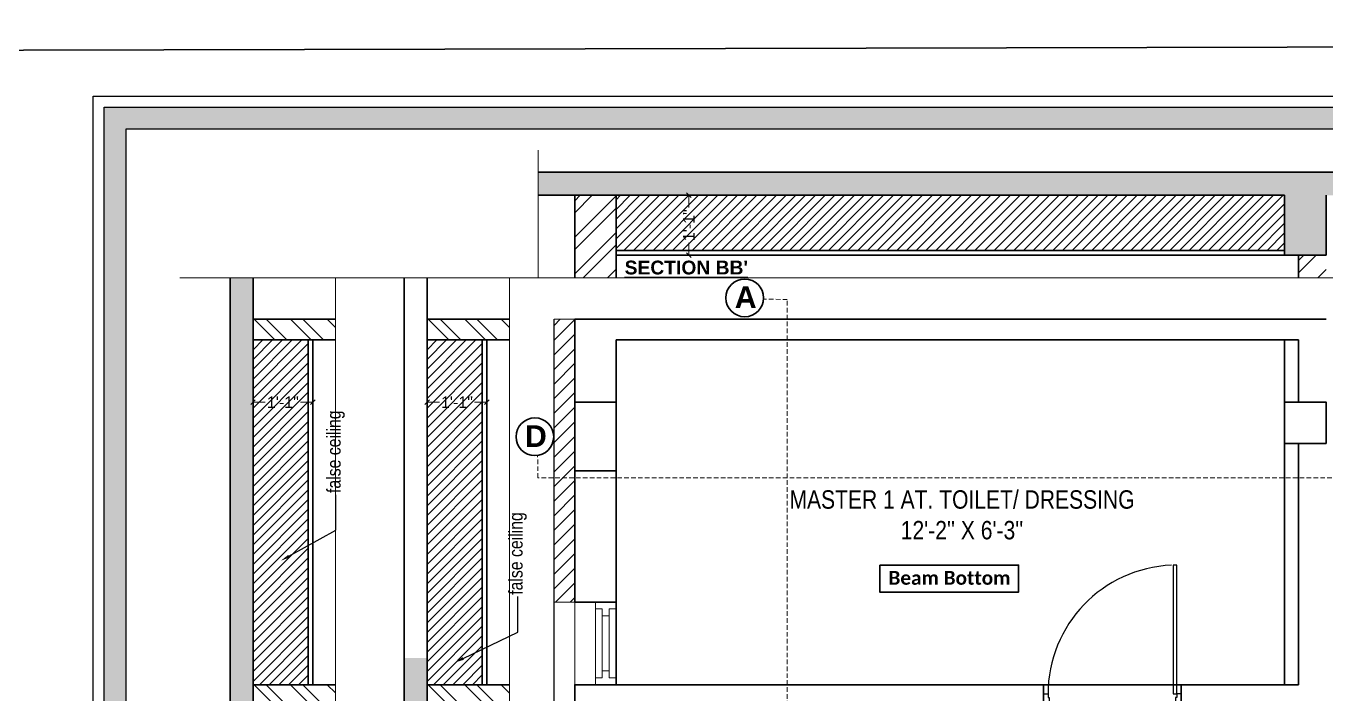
# Model space of a CAD drawing. Header units: millimetres. Extents: x 56222 to 3066687, y -650199 to -121287.
# Drawn here: x 128195 to 128477.9, y -185196.2 to -185050.9 of the extents above; entities that cross this region are included whole.
import ezdxf
from ezdxf import colors
from ezdxf.entities.mleader import LeaderData, LeaderLine
from ezdxf.math import Vec2, Vec3

# ---------------------------------------------------------------- set-up
doc = ezdxf.new("R2010")
doc.units = ezdxf.units.MM
doc.header["$MEASUREMENT"] = 0
doc.header["$PDMODE"] = 35
doc.linetypes.add('DASHEDX2', pattern=[1.5, 1, -0.5])
doc.layers.get('Defpoints').update_dxf_attribs({"color": 220})
for name, color, linetype in [('AR DOOR', 40, 'Continuous'), ('AR ELE-5', 134, 'Continuous'), ('AR HATCH-7', 7, 'Continuous'), ('Labels and Texts', 8, 'Continuous')]:
    doc.layers.add(name, color=color, linetype=linetype)
for name, color, linetype, lineweight in [('COLUMN', 1, 'Continuous', 30), ('DIM.', 250, 'Continuous', 13), ('dim05', 1, 'Continuous', 13), ('FIRST FLOOR', 7, 'Continuous', 9), ('FIRST FLOOR ( DW_RAIL )', 7, 'Continuous', 9), ('FIRST FLOOR ( TEXT )', 7, 'Continuous', 9), ('FIRST FLOOR_( PLine )_', 251, 'Continuous', 30), ('FURNITURE-1', 252, 'Continuous', 13), ('GF FALSE CEILING', 6, 'Continuous', 35), ('GROUND FLOOR', 7, 'Continuous', 9), ('GROUND FLOOR  ( DIM )', 7, 'Continuous', 9), ('GROUND FLOOR  ( HATCH )', 251, 'Continuous', 9), ('NAME PLATE', 7, 'Continuous', 25), ('SECTION ( SLAB PLine )', 104, 'Continuous', 30), ('Text', 7, 'Continuous', 15), ('TILE', 14, 'Continuous', 9), ('wall', 7, 'Continuous', 30), ('XX~SLAB ( BEAM )~ ( DIM )', 7, 'Continuous', 9)]:
    doc.layers.add(name, color=color, linetype=linetype, lineweight=lineweight)
doc.layers.add('XX~SLAB ( PLINE )', color=251, linetype='Continuous', plot=False)
doc.styles.add('Arial', font='arial.ttf')
doc.styles.add('century g', font='GOTHIC.TTF')
doc.styles.add('KATHA', font='swissc.ttf')
doc.styles.get("Standard").update_dxf_attribs({"font": 'arial.ttf', "height": 6})
doc.styles.add('style4', font='ARIALN.TTF')
doc.dimstyles.new('ISO-25', dxfattribs={"dimtxt": 2.5, "dimasz": 1, "dimexe": 0.5, "dimexo": 1, "dimtad": 0, "dimdec": 1, "dimlunit": 4, "dimtxsty": 'Standard', "dimblk": 'OBLIQUE', "dimcen": 2.5, "dimclrd": 1, "dimclre": 1, "dimclrt": 5, "dimadec": 0, "dimazin": 0, "dimtfac": 1, "dimtdec": 1, "dimtmove": 0, "dimatfit": 3, "dimfxl": 1, "dimlwd": -1, "dimarcsym": 0})
pattern_1 = [(225, (-3157.3636, -172.4574), (1.060660172, -1.060660172), [])]

# ---------------------------------------------------------------- blocks, each defined once
blk = doc.blocks.new('LAYOUT FILE')
at = {"layer": 'NAME PLATE', "true_color": 0xd39e00}
h = blk.add_hatch(color=42, dxfattribs=at)
h.paths.add_polyline_path([(3346889.83, -513806.18), (3346889.83, -514260.7), (3347535.56, -514260.7), (3347535.56, -513806.18)])
h.paths.add_polyline_path([(3346894.36, -513810.71), (3347531.03, -513810.71), (3347531.03, -514256.17), (3346894.36, -514256.17)], flags=16)
at = {"layer": 'NAME PLATE', "color": 42, "true_color": 0xd39e00}
for points in [[(3346887.56, -513803.91), (3347537.83, -513803.91), (3347537.83, -514262.96), (3346887.56, -514262.96)], [(3346889.83, -513806.18), (3347535.56, -513806.18), (3347535.56, -514260.7), (3346889.83, -514260.7)], [(3346894.36, -513810.71), (3347531.03, -513810.71), (3347531.03, -514256.17), (3346894.36, -514256.17)]]:
    blk.add_lwpolyline(points, close=True, dxfattribs=at)
blk = doc.blocks.new('*U18')
for points in [[(0, 0), (0, 1120), (-30, 1120), (-30, 0)], [(40, 0), (0, 0), (0, -30), (-10, -30), (-10, -100), (40, -100)], [(-1160, 0), (-1120, 0), (-1120, -30), (-1110, -30), (-1110, -100), (-1160, -100)]]:
    blk.add_lwpolyline(points, close=True)
at = {"layer": 'AR ELE-5', "linetype": 'ByBlock', "ltscale": 15}
blk.add_arc((2, -1), 1122, 92.373, 179.9653, dxfattribs=at)
blk = doc.blocks.new('_Oblique')
at = {"layer": 'wall', "color": 0, "lineweight": -2}
blk.add_line((-0.5, -0.5), (0.5, 0.5), dxfattribs=at)
blk = doc.blocks.new('*D164')
at = {"layer": 'Defpoints', "color": 0, "lineweight": 30, "transparency": 16777216}
for p in [(128282.32, -185132.74), (128295.32, -185132.74), (128295.32, -185132.74)]:
    blk.add_point(p, dxfattribs=at)
at = {"layer": 'dim05', "color": 1, "linetype": 'Continuous', "lineweight": -2, "transparency": 16777216}
for p, q in [((128282.32, -185131.74), (128282.32, -185132.24)), ((128295.32, -185131.74), (128295.32, -185132.24))]:
    blk.add_line(p, q, dxfattribs=at)
at = {"layer": 'dim05', "color": 1, "linetype": 'Continuous', "transparency": 16777216}
for p, q in [((128282.32, -185132.74), (128284.99, -185132.74)), ((128295.32, -185132.74), (128292.65, -185132.74))]:
    blk.add_line(p, q, dxfattribs=at)
at = {"layer": 'dim05', "color": 1, "transparency": 16777216, "rotation": 180}
blk.add_blockref('_Oblique', (128282.32, -185132.74), dxfattribs=at)
at = {"layer": 'dim05', "color": 1, "transparency": 16777216}
blk.add_blockref('_Oblique', (128295.32, -185132.74), dxfattribs=at)
at = {"layer": 'dim05', "color": 5, "lineweight": 25, "transparency": 16777216, "insert": (128288.82, -185132.74), "char_height": 2.5, "attachment_point": 5, "style": 'Arial'}
blk.add_mtext('1\'-1"', dxfattribs=at)
blk = doc.blocks.new('*D173')
at = {"layer": 'Defpoints', "color": 0, "lineweight": 30, "transparency": 16777216}
for p in [(128339.29, -185087.74), (128339.29, -185100.74), (128339.29, -185100.74)]:
    blk.add_point(p, dxfattribs=at)
at = {"layer": 'dim05', "color": 1, "linetype": 'Continuous', "transparency": 16777216}
for p, q in [((128339.29, -185087.74), (128339.29, -185090.41)), ((128339.29, -185100.74), (128339.29, -185098.07))]:
    blk.add_line(p, q, dxfattribs=at)
at = {"layer": 'dim05', "color": 1, "linetype": 'Continuous', "lineweight": -2, "transparency": 16777216}
for p, q in [((128340.29, -185087.74), (128339.79, -185087.74)), ((128340.29, -185100.74), (128339.79, -185100.74))]:
    blk.add_line(p, q, dxfattribs=at)
at = {"layer": 'dim05', "color": 1, "transparency": 16777216}
for p, rotation in [((128339.29, -185087.74), 90), ((128339.29, -185100.74), 270)]:
    blk.add_blockref('_Oblique', p, dxfattribs=dict(at, rotation=rotation))
at = {"layer": 'dim05', "color": 5, "lineweight": 25, "transparency": 16777216, "insert": (128339.29, -185094.24), "char_height": 2.5, "attachment_point": 5, "rotation": 90, "style": 'Arial'}
blk.add_mtext('1\'-1"', dxfattribs=at)
blk = doc.blocks.new('*D185')
at = {"layer": 'Defpoints', "color": 0, "lineweight": 30, "transparency": 16777216}
for p in [(128244.44, -185132.74), (128257.44, -185132.74), (128257.44, -185132.74)]:
    blk.add_point(p, dxfattribs=at)
at = {"layer": 'dim05', "color": 1, "linetype": 'Continuous', "lineweight": -2, "transparency": 16777216}
for p, q in [((128244.44, -185131.74), (128244.44, -185132.24)), ((128257.44, -185131.74), (128257.44, -185132.24))]:
    blk.add_line(p, q, dxfattribs=at)
at = {"layer": 'dim05', "color": 1, "linetype": 'Continuous', "transparency": 16777216}
for p, q in [((128244.44, -185132.74), (128247.11, -185132.74)), ((128257.44, -185132.74), (128254.77, -185132.74))]:
    blk.add_line(p, q, dxfattribs=at)
at = {"layer": 'dim05', "color": 1, "transparency": 16777216, "rotation": 180}
blk.add_blockref('_Oblique', (128244.44, -185132.74), dxfattribs=at)
at = {"layer": 'dim05', "color": 1, "transparency": 16777216}
blk.add_blockref('_Oblique', (128257.44, -185132.74), dxfattribs=at)
at = {"layer": 'dim05', "color": 5, "lineweight": 25, "transparency": 16777216, "insert": (128250.94, -185132.74), "char_height": 2.5, "attachment_point": 5, "style": 'Arial'}
blk.add_mtext('1\'-1"', dxfattribs=at)

msp = doc.modelspace()

# ---------------------------------------------------------------- hatches: boundary and pattern name
at = {"layer": 'AR HATCH-7', "lineweight": 15, "true_color": 0x939598}
h = msp.add_hatch(dxfattribs=at)
h.set_pattern_fill('AR-CONC', color=252, angle=225)
h.set_pattern_definition([(275, (-3157.3636, -172.4574), (-5.51551999, -4.62807079), [0.75, -8.25]), (220, (-3157.3636, -172.4574), (6.29992167, -4.3376815), [0.6, -6.6]), (325.4514445, (-3157.823, -172.843), (0.78440164, -8.96575221), [0.63740192, -7.01142112]), (271.1842, (-3155.949, -173.872), (-8.71693388, -6.37613776), [1.125, -12.375]), (321.6356355, (-3156.676, -174.403), (0.2790007, -13.4971167), [0.9561034, -10.5171376]), (216.184164, (-3155.949, -173.872), (0.2790007, -13.4971167), [0.9, -9.9]), (246, (-3157.01, -174.225), (-7.06771572, -1.37382476), [0.75, -8.25]), (191, (-3157.01, -174.225), (3.40708593, -6.84808435), [0.6, -6.6]), (296.4514447, (-3157.599, -174.34), (-3.66062975, -8.22190906), [0.6374019, -7.01142112]), (262.5, (-3157.3636, -172.4574), (2.267931853, -2.439898176), [0, -6.52, 0, -6.7, 0, -6.625]), (232.5, (-3157.3636, -172.4574), (0.92872942, -4.6490945), [0, -3.82, 0, -6.37, 0, -2.525]), (192.5, (-3155.7868, -170.8806), (-3.934181673, -3.615207618), [0, -2.5, 0, -7.8, 0, -10.35]), (182.5, (-3155.0796, -170.1735), (-3.41589983, -4.83159807), [0, -3.25, 0, -5.18, 0, -7.35])])
h.paths.add_polyline_path([(128577.95, -185087.74), (128701.95, -185087.74), (128701.95, -185100.74), (128710.45, -185100.74), (128710.45, -185087.74), (128716.3, -185087.74), (128716.3, -185082.74), (128306.47, -185082.74), (128306.47, -185087.74), (128468.95, -185087.74), (128468.95, -185100.74), (128477.95, -185100.74), (128477.95, -185087.74), (128564.95, -185087.74), (128564.95, -185100.74), (128577.95, -185100.74)])
h.paths.add_polyline_path([(128594.29, -185090.47), (128594.29, -185086.03), (128589.14, -185086.03), (128589.14, -185090.47)], flags=25)
h = msp.add_hatch(dxfattribs=at)
h.set_pattern_fill('ANSI32', color=252, scale=15, angle=180)
h.set_pattern_definition([(225, (-54957.923, -319926.245), (3.97747564, -3.97747564), []), (225, (-54960.5746, -319926.245), (3.97747564, -3.97747564), [])])
h.paths.add_polyline_path([(128314.45, -185087.74), (128314.45, -185105.67), (128323.45, -185105.67), (128323.45, -185087.74)])
h = msp.add_hatch(dxfattribs=at)
h.set_pattern_fill('ANSI32', color=252, scale=15, angle=180)
h.set_pattern_definition([(225, (-54800.423, -319939.245), (3.97747564, -3.97747564), []), (225, (-54803.0746, -319939.245), (3.97747564, -3.97747564), [])])
h.paths.add_polyline_path([(128471.95, -185100.74), (128471.95, -185105.67), (128477.95, -185105.67), (128477.95, -185100.74)])
h = msp.add_hatch(dxfattribs=at)
h.set_pattern_fill('AR-CONC', color=252, angle=315)
h.set_pattern_definition([(5, (263095.9467, -368477.0155), (4.62807079, -5.51551999), [0.75, -8.25]), (310, (263095.947, -368477.0155), (4.3376815, 6.29992167), [0.6, -6.6]), (55.4514445, (263096.3323, -368477.475), (8.96575221, 0.78440164), [0.63740192, -7.01142112]), (1.1842, (263097.361, -368475.601), (6.37613776, -8.71693388), [1.125, -12.375]), (51.6356355, (263097.892, -368476.328), (13.4971167, 0.2790007), [0.9561034, -10.5171376]), (306.184164, (263097.361, -368475.601), (13.4971167, 0.2790007), [0.9, -9.9]), (336, (263097.7144, -368476.662), (1.37382476, -7.06771572), [0.75, -8.25]), (281, (263097.7144, -368476.662), (6.84808435, 3.40708593), [0.6, -6.6]), (26.4514447, (263097.829, -368477.251), (8.22190906, -3.66062975), [0.6374019, -7.01142112]), (352.5, (263095.9467, -368477.0155), (2.439898176, 2.267931853), [0, -6.52, 0, -6.7, 0, -6.625]), (322.5, (263095.9467, -368477.0155), (4.6490945, 0.92872942), [0, -3.82, 0, -6.37, 0, -2.525]), (282.5, (263094.3698, -368475.4387), (3.615207618, -3.934181673), [0, -2.5, 0, -7.8, 0, -10.35]), (272.5, (263093.6627, -368474.7316), (4.83159807, -3.41589983), [0, -3.25, 0, -5.18, 0, -7.35])])
h.paths.add_polyline_path([(128239.44, -185429.39), (128244.44, -185429.39), (128244.44, -185425.2), (128257.44, -185425.2), (128257.44, -185416.2), (128244.44, -185416.2), (128244.44, -185279.7), (128257.44, -185279.7), (128257.44, -185271.2), (128244.44, -185271.2), (128244.44, -185105.67), (128239.44, -185105.67)])
h = msp.add_hatch(dxfattribs=at)
h.set_pattern_fill('ANSI32', color=252, scale=15, angle=270)
h.set_pattern_definition([(315, (263095.9467, -368393.0724), (3.97747564, 3.97747564), []), (315, (263095.9467, -368395.724), (3.97747564, 3.97747564), [])])
h.paths.add_polyline_path([(128244.44, -185119.2), (128262.37, -185119.2), (128262.37, -185114.7), (128244.44, -185114.7)])
h = msp.add_hatch(dxfattribs=at)
h.set_pattern_fill('ANSI32', color=252, scale=15, angle=270)
h.set_pattern_definition([(315, (263133.823, -368393.0724), (3.97747564, 3.97747564), []), (315, (263133.823, -368395.724), (3.97747564, 3.97747564), [])])
h.paths.add_polyline_path([(128282.32, -185119.2), (128300.25, -185119.2), (128300.25, -185114.7), (128282.32, -185114.7)])
h = msp.add_hatch(dxfattribs=at)
h.set_pattern_fill('AR-CONC', color=252, angle=315)
h.set_pattern_definition([(5, (263133.823, -368477.0155), (4.62807079, -5.51551999), [0.75, -8.25]), (310, (263133.823, -368477.0155), (4.3376815, 6.29992167), [0.6, -6.6]), (55.4514445, (263134.209, -368477.475), (8.96575221, 0.78440164), [0.63740192, -7.01142112]), (1.1842, (263135.2375, -368475.601), (6.37613776, -8.71693388), [1.125, -12.375]), (51.6356355, (263135.769, -368476.328), (13.4971167, 0.2790007), [0.9561034, -10.5171376]), (306.184164, (263135.237, -368475.601), (13.4971167, 0.2790007), [0.9, -9.9]), (336, (263135.591, -368476.662), (1.37382476, -7.06771572), [0.75, -8.25]), (281, (263135.591, -368476.662), (6.84808435, 3.40708593), [0.6, -6.6]), (26.4514447, (263135.7055, -368477.251), (8.22190906, -3.66062975), [0.6374019, -7.01142112]), (352.5, (263133.8232, -368477.0155), (2.439898176, 2.267931853), [0, -6.52, 0, -6.7, 0, -6.625]), (322.5, (263133.8232, -368477.0155), (4.6490945, 0.92872942), [0, -3.82, 0, -6.37, 0, -2.525]), (282.5, (263132.2464, -368475.4387), (3.615207618, -3.934181673), [0, -2.5, 0, -7.8, 0, -10.35]), (272.5, (263131.5393, -368474.7316), (4.83159807, -3.41589983), [0, -3.25, 0, -5.18, 0, -7.35])])
h.paths.add_polyline_path([(128277.32, -185388.32), (128282.32, -185388.32), (128282.32, -185384.2), (128295.32, -185384.2), (128295.32, -185379.7), (128282.32, -185379.7), (128282.32, -185228.2), (128282.32, -185228.2), (128282.32, -185223.7), (128282.32, -185223.7), (128282.32, -185188.35), (128277.32, -185188.35)])
h = msp.add_hatch(dxfattribs=at)
h.set_pattern_fill('ANSI32', color=252, scale=15, angle=270)
h.set_pattern_definition([(315, (263095.9467, -368472.572), (3.97747564, 3.97747564), []), (315, (263095.9467, -368475.224), (3.97747564, 3.97747564), [])])
h.paths.add_polyline_path([(128244.44, -185198.7), (128262.37, -185198.7), (128262.37, -185194.2), (128244.44, -185194.2)])
h = msp.add_hatch(dxfattribs=at)
h.set_pattern_fill('ANSI32', color=252, scale=15, angle=270)
h.set_pattern_definition([(315, (263133.823, -368472.572), (3.97747564, 3.97747564), []), (315, (263133.823, -368475.224), (3.97747564, 3.97747564), [])])
h.paths.add_polyline_path([(128282.32, -185198.7), (128300.25, -185198.7), (128300.25, -185194.2), (128282.32, -185194.2)])
at = {"layer": 'GROUND FLOOR  ( DIM )', "transparency": 33554687}
h = msp.add_hatch(dxfattribs=at)
h.set_pattern_fill('ANSI31', color=256, scale=18, style=0)
h.set_pattern_definition([(45, (-9953.4134, -17880.652), (-1.590990258, 1.590990258), [])])
h.paths.add_polyline_path([(128309.95, -185114.7), (128314.45, -185114.7), (128314.45, -185176.2), (128309.95, -185176.2)])
at = {"layer": 'GROUND FLOOR  ( HATCH )', "lineweight": 15}
h = msp.add_hatch(dxfattribs=at)
h.set_pattern_fill('ANSI31', color=6, scale=12, angle=180, style=0)
h.set_pattern_definition(pattern_1)
h.paths.add_polyline_path([(128468.95, -185087.74), (128323.45, -185087.74), (128323.45, -185099.74), (128468.95, -185099.74)])
h = msp.add_hatch(dxfattribs=at)
h.set_pattern_fill('ANSI31', color=6, scale=12, angle=180, style=0)
h.set_pattern_definition([(225, (-3195.2402, -172.4574), (1.060660172, -1.060660172), [])])
h.paths.add_polyline_path([(128256.44, -185119.2), (128244.44, -185119.2), (128244.44, -185194.2), (128256.44, -185194.2)])
h = msp.add_hatch(dxfattribs=at)
h.set_pattern_fill('ANSI31', color=6, scale=12, angle=180, style=0)
h.set_pattern_definition(pattern_1)
h.paths.add_polyline_path([(128294.32, -185119.2), (128282.32, -185119.2), (128282.32, -185194.2), (128294.32, -185194.2)])

# ---------------------------------------------------------------- linework, layer by layer
at = {"layer": 'COLUMN', "transparency": 33554687}
for points in [[(128314.45, -185132.7), (128323.45, -185132.7), (128323.45, -185147.7), (128314.45, -185147.7)], [(128468.95, -185132.7), (128477.95, -185132.7), (128477.95, -185141.7), (128468.95, -185141.7)]]:
    msp.add_lwpolyline(points, close=True, dxfattribs=at)
at = {"layer": 'FIRST FLOOR', "transparency": 33554687}
for p, q in [((128314.45, -185114.7), (128314.45, -185425.2)), ((128323.45, -185194.2), (128323.45, -185119.2)), ((128323.45, -185119.2), (128468.95, -185119.2)), ((128314.45, -185176.2), (128323.45, -185176.2))]:
    msp.add_line(p, q, dxfattribs=at)
at = {"layer": 'FIRST FLOOR', "ltscale": 0.7, "transparency": 33554687}
msp.add_lwpolyline([(128473.45, -185425.2), (128473.45, -185461.2), (128309.95, -185461.2), (128309.95, -185114.7), (128314.45, -185114.7)], dxfattribs=at)
at = {"layer": 'FIRST FLOOR ( DW_RAIL )', "transparency": 33554687}
msp.add_lwpolyline([(128318.95, -185176.2), (128318.95, -185177.7), (128320.45, -185177.7), (128320.45, -185179.2), (128321.95, -185179.2), (128321.95, -185191.2), (128320.45, -185191.2), (128320.45, -185192.7), (128318.95, -185192.7), (128318.95, -185194.2), (128323.45, -185194.2), (128323.45, -185192.7), (128321.95, -185192.7), (128321.95, -185191.2), (128320.45, -185191.2), (128320.45, -185179.2), (128321.95, -185179.2), (128321.95, -185177.7), (128323.45, -185177.7), (128323.45, -185176.2), (128318.95, -185176.2), (128318.95, -185194.2), (128323.45, -185194.2), (128323.45, -185176.2)], close=True, dxfattribs=at)
at = {"layer": 'FIRST FLOOR_( PLine )_', "transparency": 33554687}
for p, q in [((128477.95, -185114.7), (128314.45, -185114.7)), ((128314.45, -185114.7), (128314.45, -185176.2)), ((128323.45, -185119.2), (128471.95, -185119.2)), ((128323.45, -185176.2), (128323.45, -185119.2)), ((128471.95, -185119.2), (128471.95, -185132.7)), ((128471.95, -185141.7), (128471.95, -185194.2)), ((128314.45, -185176.2), (128323.45, -185176.2)), ((128446.45, -185194.2), (128446.45, -185198.7)), ((128471.95, -185194.2), (128446.45, -185194.2))]:
    msp.add_line(p, q, dxfattribs=at)
msp.add_lwpolyline([(128323.45, -185198.7), (128416.45, -185198.7), (128416.45, -185194.2), (128314.45, -185194.2), (128314.45, -185198.7)], dxfattribs=at)
at = {"layer": 'FURNITURE-1', "color": 251, "linetype": 'DASHEDX2', "true_color": 0x636466}
msp.add_lwpolyline([(128356.84, -185389.22), (128360.71, -185389.22), (128360.71, -185110.4), (128355.68, -185110.33)], dxfattribs=at)
at = {"layer": 'FURNITURE-1', "color": 251, "linetype": 'DASHEDX2', "true_color": 0x636466, "elevation": 1.49}
msp.add_lwpolyline([(128729.73, -185145.32), (128729.73, -185149.19), (128306.45, -185149.19), (128306.38, -185144.16)], dxfattribs=at)
at = {"layer": 'FURNITURE-1', "color": 1, "linetype": 'ByBlock', "lineweight": 30}
for centre in [(128351.44, -185110.05), (128305.78, -185140.26)]:
    msp.add_circle(centre, 4.1, dxfattribs=at)
at = {"layer": 'GF FALSE CEILING', "color": 6, "lineweight": 30}
msp.add_lwpolyline([(128323.45, -185119.2), (128468.95, -185119.2), (128468.95, -185194.2), (128323.45, -185194.2)], close=True, dxfattribs=at)
at = {"layer": 'GROUND FLOOR', "color": 6, "lineweight": 30}
for p, q in [((128468.95, -185099.74), (128323.45, -185099.74)), ((128468.95, -185100.74), (128323.45, -185100.74)), ((128256.44, -185194.2), (128256.44, -185119.2)), ((128257.44, -185194.2), (128257.44, -185119.2)), ((128294.32, -185194.2), (128294.32, -185119.2)), ((128295.32, -185194.2), (128295.32, -185119.2))]:
    msp.add_line(p, q, dxfattribs=at)
at = {"layer": 'GROUND FLOOR  ( DIM )', "transparency": 33554687}
msp.add_lwpolyline([(128314.45, -185114.7), (128309.95, -185114.7), (128309.95, -185176.2), (128323.45, -185176.2)], dxfattribs=at)
msp.add_lwpolyline([(128309.95, -185114.7), (128314.45, -185114.7), (128314.45, -185176.2), (128309.95, -185176.2)], close=True, dxfattribs=at)
at = {"layer": 'Labels and Texts', "color": 1, "lineweight": 30, "ltscale": 0.3, "transparency": 33554687, "elevation": 1.12}
msp.add_lwpolyline([(128380.83, -185168.15), (128411.06, -185168.15), (128411.06, -185174.04), (128380.83, -185174.04)], close=True, dxfattribs=at)
at = {"layer": 'SECTION ( SLAB PLine )', "color": 1}
for p, q in [((128306.47, -185082.74), (128716.3, -185082.74)), ((128306.47, -185087.74), (128468.95, -185087.74)), ((128239.44, -185429.39), (128239.44, -185105.67)), ((128244.44, -185198.7), (128244.44, -185105.67)), ((128277.32, -185388.39), (128277.32, -185105.67)), ((128282.32, -185198.7), (128282.32, -185105.67))]:
    msp.add_line(p, q, dxfattribs=at)
msp.add_lwpolyline([(128477.95, -185087.74), (128477.95, -185100.74), (128468.95, -185100.74), (128468.95, -185087.74)], dxfattribs=at)
at = {"layer": 'Text', "color": 251, "linetype": 'Continuous', "lineweight": 0, "true_color": 0x636466}
for p, q in [((128262.37, -185437.58), (128262.37, -185105.67)), ((128300.25, -185396.58), (128300.25, -185105.67))]:
    msp.add_line(p, q, dxfattribs=at)
for points in [[(128306.47, -185077.92), (128306.47, -185082.74)], [(128306.47, -185077.92), (128306.47, -185105.67)], [(128717.8, -185105.67), (128635.43, -185105.67), (128635.31, -185105.32), (128635.06, -185106.01), (128634.93, -185105.67), (128228.54, -185105.67)], [(128262.37, -185186.85), (128262.37, -185313.72), (128262.03, -185313.84), (128262.71, -185314.09), (128262.37, -185314.22), (128262.37, -185437.58)], [(128300.25, -185186.85), (128300.25, -185313.72), (128299.9, -185313.84), (128300.59, -185314.09), (128300.25, -185314.22), (128300.25, -185396.58)]]:
    msp.add_lwpolyline(points, dxfattribs=at)
at = {"layer": 'TILE', "color": 3, "lineweight": 30}
msp.add_lwpolyline([(127491.58, -185057.82), (130425.3, -185050.92), (130425.3, -185611.1), (127491.58, -185617.99)], close=True, dxfattribs=at)
at = {"layer": 'XX~SLAB ( BEAM )~ ( DIM )', "lineweight": 30}
for points in [[(128314.45, -185105.67), (128314.45, -185087.74)], [(128323.45, -185087.74), (128323.45, -185105.67)], [(128471.95, -185105.67), (128471.95, -185100.74)], [(128244.44, -185114.7), (128262.37, -185114.7)], [(128282.32, -185114.7), (128300.25, -185114.7)], [(128262.37, -185119.2), (128244.44, -185119.2)], [(128300.25, -185119.2), (128282.32, -185119.2)], [(128244.44, -185194.2), (128262.37, -185194.2)], [(128282.32, -185194.2), (128300.25, -185194.2)]]:
    msp.add_lwpolyline(points, dxfattribs=at)
at = {"layer": 'XX~SLAB ( PLINE )', "transparency": 33554687}
msp.add_lwpolyline([(128558.27, -185115.01), (128714.95, -185115.2), (128714.95, -185425.2), (128705.95, -185425.2), (128686.14, -185425.2), (128645.81, -185425.2), (128620.45, -185425.2), (128477.95, -185425.2), (128477.95, -185461.2), (128309.95, -185461.2), (128309.95, -185114.7)], dxfattribs=at)

# ---------------------------------------------------------------- block references
at = {"layer": 'AR DOOR', "linetype": 'ByBlock', "lineweight": -2, "transparency": 33554687, "extrusion": (0, 0, -1), "xscale": -0.02500000000004329, "yscale": 0.02500000000004329, "zscale": -0.02500000000004329}
msp.add_blockref('*U18', (-128445.45, -185196.2), dxfattribs=at)
at = {"layer": 'NAME PLATE', "lineweight": 0, "transparency": 33554687, "xscale": 1.050329150089141, "yscale": 1.050329150089141, "zscale": 1.050329150089141}
msp.add_blockref('LAYOUT FILE', (-3387123.88, 354597.05, 0.11), dxfattribs=at)

# ---------------------------------------------------------------- texts
at = {"layer": 'DIM.', "color": 1, "insert": (128325.32, -185101.95), "char_height": 3, "attachment_point": 1}
msp.add_mtext_dynamic_manual_height_columns("{\\fArial|b1|i0|c0|p34;\\LSECTION BB'}", width=111.5588, gutter_width=1, heights=[0], dxfattribs=at)
at = {"layer": 'FIRST FLOOR ( TEXT )', "transparency": 33554687, "insert": (128398.74, -185157.26), "char_height": 4, "attachment_point": 5, "style": 'KATHA'}
msp.add_mtext("MASTER 1 AT. TOILET/ DRESSING\\P12'-2'' X 6'-3''", dxfattribs=at)
at = {"layer": 'NAME PLATE', "color": 251, "true_color": 0x636466, "transparency": 33554687, "insert": (128396, -185170.96, 1.12), "char_height": 3, "attachment_point": 5, "style": 'century g'}
msp.add_mtext_dynamic_manual_height_columns('{\\fCalibri|b1|i0|c0|p34;\\C256;\\c0;Beam Bottom}', width=51.7191, gutter_width=1, heights=[0], dxfattribs=at)
at = {"layer": 'Text', "char_height": 4.7336, "attachment_point": 5}
for s, insert in [('\\A1;{\\fArial|b1|i0|c0|p34;\\C1;A}', (128351.66, -185109.91, -3.61)), ('\\A1;{\\fArial|b1|i0|c0|p34;\\C1;D}', (128305.99, -185140.12, -3.61))]:
    msp.add_mtext(s, dxfattribs=dict(at, insert=insert))

# ---------------------------------------------------------------- dimensions: what is measured, and where the dimension line sits
at = {"layer": 'dim05', "color": 27, "lineweight": 25, "true_color": 0x7d5120}
dim = msp.add_linear_dim(base=(128339.29, -185100.74), p1=(128339.29, -185087.74), p2=(128339.29, -185100.74), angle=90, dimstyle='ISO-25', override={"dimtxsty": 'Arial', "dimtmove": 1}, dxfattribs=at)
dim.commit()
dim.dimension.update_dxf_attribs({"geometry": '*D173', "text_midpoint": (128339.29, -185094.24)})
for base, p1, p2, picture, middle in [((128257.44, -185132.74), (128244.44, -185132.74), (128257.44, -185132.74), '*D185', (128250.94, -185132.74)), ((128295.32, -185132.74), (128282.32, -185132.74), (128295.32, -185132.74), '*D164', (128288.82, -185132.74))]:
    dim = msp.add_linear_dim(base=base, p1=p1, p2=p2, dimstyle='ISO-25', override={"dimtxsty": 'Arial', "dimtmove": 1}, dxfattribs=at)
    dim.commit()
    dim.dimension.update_dxf_attribs({"geometry": picture, "text_midpoint": middle})

# ---------------------------------------------------------------- leaders
at = {"layer": 'Text', "color": 1, "lineweight": 0, "ltscale": 20}
ml = msp.add_multileader_mtext('Standard', dxfattribs=at)
ml.set_content('false ceiling', color=1, style='style4')
ml.set_leader_properties()
ml.build(insert=Vec2(0, 0))
ml.multileader.update_dxf_attribs({"dogleg_length": 2.02, "arrow_head_size": 2})
ctx = ml.context
ctx.base_point, ctx.char_height, ctx.arrow_head_size, ctx.landing_gap_size, ctx.plane_origin, ctx.plane_x_axis, ctx.plane_y_axis = Vec3(128262.45, -185152.89), 3, 2, 0.4, Vec3(128259.09, -185216.84), Vec3(0, 1), Vec3(-1, 0)
notes = []
notes.append((ctx, [(0, (1, 1, 0), (128262.45, -185160.58), (0, 1), 7.69, [(0, [(128250.52, -185167.2)], 0, [])])]))
ctx.mtext.insert, ctx.mtext.text_direction, ctx.mtext.rotation = Vec3(128260.51, -185152.49), Vec3(0, 1), 1.570796
ml = msp.add_multileader_mtext('Standard', dxfattribs=at)
ml.set_content('false ceiling', color=1, style='style4')
ml.set_leader_properties()
ml.build(insert=Vec2(0, 0))
ml.multileader.update_dxf_attribs({"dogleg_length": 2.02, "arrow_head_size": 2})
ctx = ml.context
ctx.base_point, ctx.char_height, ctx.arrow_head_size, ctx.landing_gap_size, ctx.plane_origin, ctx.plane_x_axis, ctx.plane_y_axis = Vec3(128302.05, -185175.03), 3, 2, 0.4, Vec3(128296.97, -185238.98), Vec3(0, 1), Vec3(-1, 0)
notes.append((ctx, [(0, (1, 1, 0), (128302.05, -185182.72), (0, 1), 7.69, [(0, [(128288.39, -185189.34)], 0, [])])]))
ctx.mtext.insert, ctx.mtext.text_direction, ctx.mtext.rotation = Vec3(128300.11, -185174.63), Vec3(0, 1), 1.570796
for ctx, leaders in notes:
    for number, flags, end, landing, length, lines in leaders:
        leader = LeaderData()
        leader.index, (leader.has_last_leader_line, leader.has_dogleg_vector, leader.attachment_direction) = number, flags
        leader.last_leader_point, leader.dogleg_vector, leader.dogleg_length = Vec3(end), Vec3(landing), length
        for number, points, colour, breaks in lines:
            line = LeaderLine()
            line.index, line.vertices, line.color, line.breaks = number, Vec3.list(points), colors.encode_raw_color(colour), breaks
            leader.lines.append(line)
        ctx.leaders.append(leader)

doc.saveas('drawing.dxf')
